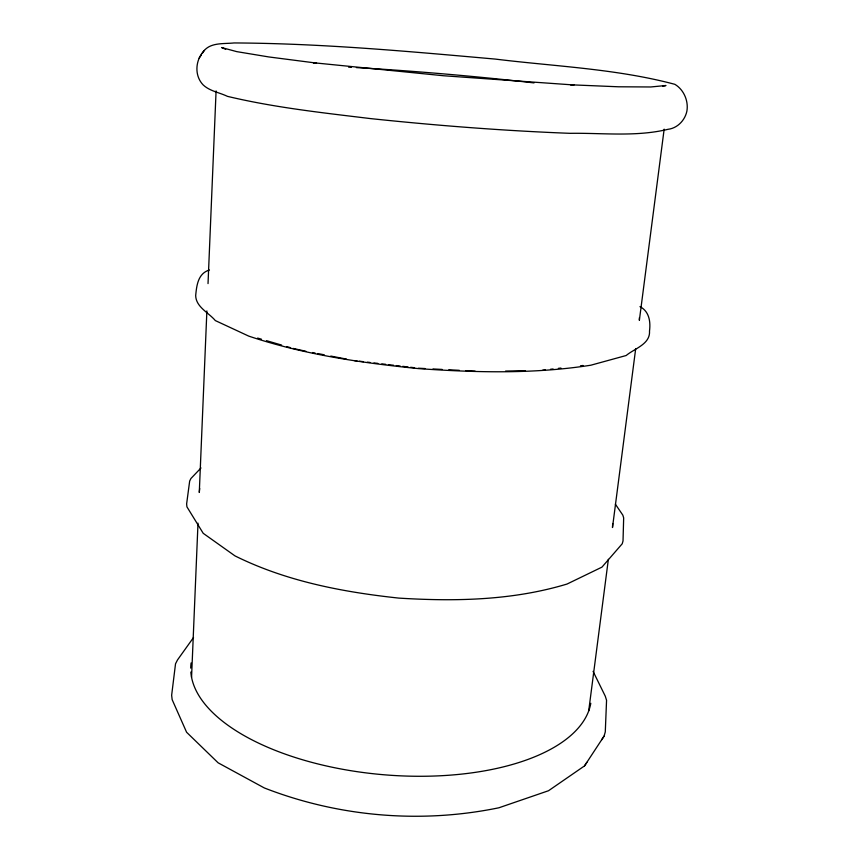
<?xml version="1.0" encoding="UTF-8"?>
<svg xmlns="http://www.w3.org/2000/svg" width="859" height="859" viewBox="0 0 859 859"><rect width="100%" height="100%" fill="white"/><g stroke="black" fill="none" stroke-linecap="round" stroke-linejoin="round"><path stroke-width="1.29" d="M639.375 317.723L639.364 320.31L664.157 129.161M191.557 677.3L198 523.163M206.879 310.937L199.288 492.465L199.707 488.481M208.028 283.599L216.081 90.936M612.703 523.518L612.488 527.523L635.681 348.743M588.705 710.908L608.365 559.316M193.522 637.528L177.502 659.937L175.526 663.792L171.65 695.221L172.144 699.623L186.596 732.255L218.111 762.803L264.293 787.939C338.596 816.898 420.824 823.899 498.929 807.771L548.525 790.731L584.517 765.906L604.049 736.163L605.284 731.911L606.561 700.278L605.262 696.144L593.075 671.362M204.378 50.391C195.401 59.604 193.973 75.324 203.132 84.891C209.789 91.194 219.399 92.461 227.431 96.348C274.45 107.59 322.619 112.765 370.53 118.596C436.887 125.554 503.428 130.783 570.108 133.328C602.631 132.844 635.971 137.032 667.937 129.322C677.44 128.238 684.967 120.314 686.889 111.155C688.66 100.986 683.796 89.604 674.852 84.322C616.365 68.731 555.193 66.444 495.321 59.088C408.422 51.4 321.352 43.358 234.045 42.95C223.233 44.099 208.34 41.941 202.252 53.516M584.517 765.906L586.869 762.352M601.633 739.846L604.049 736.163M199.148 58.165L201.425 54.815M200.995 467.962L190.934 478.506L189.667 481.061L186.628 503.911L186.929 506.842L203.207 533.31L234.947 555.87C286.036 581.253 342.505 592.055 398.812 598.1C455.216 601.601 512.587 600.505 567.09 584.023L601.955 567.133L622.227 543.768L623.022 540.934L623.666 517.891L622.85 515.164L615.355 504.147M209.435 269.984C197.978 273.43 196.647 285.446 195.68 295.636C195.992 307.125 208.769 312.697 215.33 320.579L248.723 336.105C303.592 354.52 361.07 362.842 418.473 368.608C475.886 372.602 533.815 374.127 590.863 365.204L626.157 355.519C634.35 348.582 650.456 344.212 649.511 331.016C650.714 321.577 649.189 311.366 639.966 306.631M662.847 86.297L665.983 85.503L650.714 86.974L618.534 86.791L570.644 84.794L574.005 84.987L443.566 75.753L313.224 62.718L316.552 63.104L268.792 56.941L236.773 51.637L221.697 47.567L225.649 49.317M542.705 370.165L545.304 369.864M550.522 369.263L553.121 368.962M558.339 368.35L560.938 368.049M580.48 365.784L583.089 365.483M505.586 371.067L525.483 370.648M418.494 368.21L425.087 368.554M432.99 368.951L442.202 369.434M448.785 369.767L459.318 370.315M465.911 370.659L475.124 371.131M354.284 360.587L356.904 360.898M359.524 361.209L363.454 361.682M367.394 362.144L370.014 362.455M373.944 362.928L377.874 363.389M381.804 363.851L385.734 364.323M388.354 364.635L393.605 365.258M396.224 365.569L400.154 366.031M402.774 366.342L408.014 366.965M410.634 367.276L414.564 367.738M305.954 351.277L293.026 348.41M312.493 352.534L315.103 353.038M317.712 353.543L324.24 354.799M330.769 356.066L346.445 359.083M257.625 338.07L261.415 339.176M266.473 340.658L281.645 345.082M286.702 346.564L290.492 347.67M590.799 703.285A200.952 92.826 4.9 0 1 386.432 774.968A200.952 92.826 4.9 0 1 190.838 672.039M190.719 668.109A200.952 92.826 4.9 0 1 191.106 662.933M348.625 67.163A207.395 12.595 4.9 0 1 351.363 67.313M356.399 67.603A207.395 12.595 4.9 0 1 534.008 82.904"/></g></svg>
